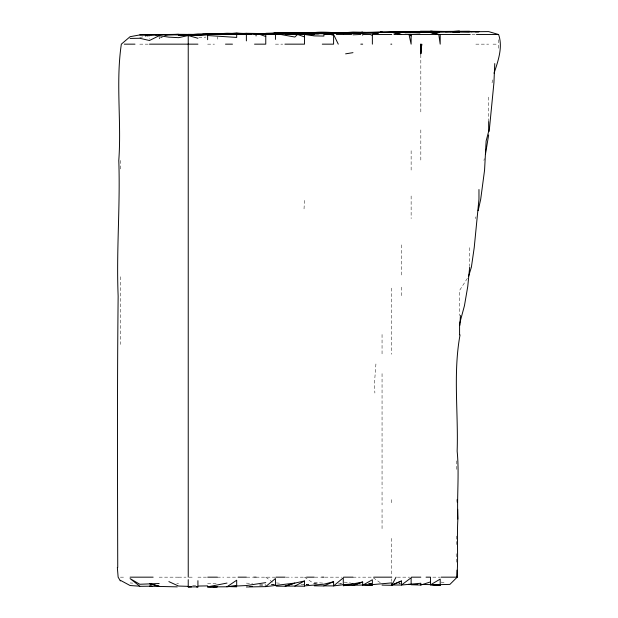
<?xml version="1.0" encoding="UTF-8"?>
<svg xmlns="http://www.w3.org/2000/svg" width="618" height="618" viewBox="0 0 618 618"><rect width="100%" height="100%" fill="white"/><g stroke="black" fill="none" stroke-linecap="round" stroke-linejoin="round"><path stroke-width="0.46" stroke-dasharray="3.09 2.32" d="M456.215 544.566L456.563 535.76M375.929 363.963L374.454 383.345L374.879 393.033M304.033 208.899L304.527 199.243M492.036 82.92L492.77 79.398M483.909 160.448L484.35 158.687M475.312 218.594L475.945 216.833M467.362 278.355L459.583 290.445L459.583 315.504M159.158 35.543L159.158 38.308L162.596 36.91M159.158 38.308L162.681 36.91M139.776 37.451L145.948 36.377M146.829 36.23L151.232 35.535M152.113 35.496L149.471 35.767L149.471 39.088M198.803 37.752L205.856 37.095M306.289 584.242L308.93 584.195M301.005 584.373L303.647 584.334L301.005 584.334M341.53 583.848L338.007 583.91L341.53 583.871M192.638 585.547L197.042 585.493M274.57 584.597L270.166 584.643L275.45 584.613M368.838 583.801L371.488 583.771M259.599 584.798L265.763 584.806M472.021 34.461L475.497 34.461M139.776 44.156L148.173 44.156M207.617 44.156L214.5 44.156M275.45 44.156L282.665 44.156M475.852 44.156L488.66 44.156M493.033 44.156L498.347 44.156M120.394 577.166L124.666 577.166M159.158 577.166L178.37 577.166M178.54 577.166L186.01 577.166M189.1 577.166L194.291 577.166M197.922 577.166L207.617 577.166M217.304 577.166L223.77 577.166M226.999 577.166L236.686 577.166M246.752 577.166L252.515 577.166M256.068 577.166L275.45 577.166M286.041 577.166L292.306 577.166M294.832 577.166L306.319 577.166M314.755 577.166L320.333 577.166M324.852 577.166L341.576 577.166M352.978 577.166L360.217 577.166M362.673 577.166L372.368 577.166L382.055 583.94M397.335 577.166L409.649 577.166M432.839 577.166L440.201 577.166M368.838 583.67L371.488 583.67M304.527 577.166L314.214 583.809L318.625 583.855M314.214 583.809L318.625 583.871M259.599 585.192L265.763 585.269M207.617 583.245L216.424 583.601M176.779 583.4L178.54 583.485M246.381 583.122L252.546 583.523M130.089 582.959L132.731 583.137M314.214 582.504L323.909 583.153M276.331 582.944L281.623 583.353M344.172 582.148L350.336 582.704M441.082 582.079L445.485 583.245M265.763 577.166L272.468 582.156M382.055 334.523L382.055 354.269M456.532 562.187L456.115 552.5M456.215 460.873L456.517 470.561M498.347 39.753L498.347 49.44M488.66 97.142L488.66 121.684M469.278 247.671L469.278 266.173M420.819 54.724L420.819 111.989M420.819 129.911L420.819 160.448M411.132 150.753L411.132 170.135M411.132 195.999L411.132 218.594M401.437 244.867L401.437 276.74M401.437 287.154L401.437 296.122M391.75 288.142L391.75 354.269M391.75 499.638L391.75 504.188M391.75 538.402L391.75 576.285M391.75 578.865L391.75 581.407M382.055 373.651L382.055 488.413M382.055 491.936L382.055 504.906M382.055 509.325L382.055 528.707M217.304 36.771L217.304 39.189M120.394 160.448L120.394 170.135M120.394 276.74L120.394 344.435M371.488 583.686L368.838 583.716L371.488 583.678M308.93 584.28L306.289 584.304L308.93 584.273M400.557 583.701L398.795 583.701L400.557 583.716M371.488 584.002L368.838 583.979L371.488 584.002"/><path stroke-width="0.93" d="M420.711 53.843L420.819 44.156L420.711 53.843L421.754 44.156L420.819 53.843M494.771 63.538L493.913 82.92L489.178 131.371M117.737 567.471C117.505 476.988 117.15 386.551 118.146 296.122C116.261 250.862 120.386 205.67 118.787 160.448C121.63 121.738 115.612 82.565 121.344 44.156L130.089 36.686L139.776 34.932L157.69 34.461M459.946 325.199L460.433 315.504M469.695 267.053L467.756 286.435L464.427 305.817L459.583 323.747L459.583 334.886M460.039 334.886C453.002 373.249 458.432 412.399 457.15 451.179C459.359 473.705 456.81 496.409 457.876 519.02C456.725 538.402 458.448 557.853 456.887 577.166M488.66 134.917L485.462 154.284M494.052 73.225C498.123 60.927 503.075 47.277 498.579 34.461L476.447 34.461M478.154 210.668L480.704 199.212L484.566 170.135L486.119 141.066L488.66 131.371L488.66 121.684M468.653 276.084L471.403 267.053L474.215 247.671L478.965 199.212L478.965 189.517M396.045 577.166L391.75 585.308L382.055 585.099M457.042 570.12L457.196 577.166L449.896 584.404L430.514 584.852L430.514 577.166L426.049 577.166M226.999 586.791L236.686 580.209L236.686 585.771L226.999 586.791L213.086 586.861M430.514 584.852L440.201 579.097L440.201 584.543L430.514 584.528L440.201 585.238M362.673 585.261L372.368 579.746L372.368 584.86L352.978 585.231L362.673 582.009L362.673 585.091M304.527 581.013L294.832 583.083L285.145 586.08L294.832 586.08L304.527 581.013L304.527 585.879L323.909 584.211L333.596 581.731L333.596 585.91L323.909 585.856L333.596 581.731M419.236 31.951L420.819 31.232L432.276 31.232M401.437 580.997L391.75 584.96L401.437 585.045L401.437 580.997L391.75 585.308L391.75 582.89L369.719 584.86M411.132 584.736L420.819 585.045L430.514 581.909M379.413 32.53L382.055 31.804L401.437 31.997L393.511 32.453M380.294 32.329L382.055 31.858L367.077 32.445M341.599 32.963L352.978 32.066L372.368 32.476L368.838 32.561M409.371 32.515L420.819 31.858L416.416 32.437M341.599 33.086L378.533 32.793L374.129 33.048M271.897 33.642L275.45 32.816L338.888 33.071M197.922 38.27L188.235 35.52L178.54 37.667L168.853 37.142L159.158 35.72L149.471 40.51L139.776 38.277L130.089 38.424M310.692 33.133C321.399 30.985 332.453 33.109 343.291 32.7L336.246 33.048M343.291 585.787L362.673 582.009L352.978 585.501L344.172 585.331M184.836 35.002L188.235 34.407L212.02 34.546M265.763 582.627L246.381 585.547L226.999 586.49L236.686 586.822M185.593 34.956L188.235 34.461L212.02 34.353L139.776 34.932M414.655 32.476L420.819 31.325M312.453 33.032L314.214 32.715L301.885 33.071M226.999 583.068L207.617 586.861L207.617 585.887L197.922 586.057L197.922 580.704M272.785 33.696L275.45 33.233L294.832 33.14L253.426 33.666L318.625 33.689L309.811 33.689M168.614 34.461L178.54 34.369L145.948 34.917M243.685 33.735L246.381 33.302L271.047 33.689M283.384 33.063L304.527 32.97M345.609 53.843L352.978 52.654M246.381 586.969L265.763 586.621L294.832 583.083L285.145 586.227L276.331 586.158M155.636 34.963L159.158 34.5L197.922 35.095L207.617 34.716L191.758 35.048M343.291 584.721L333.596 585.91L343.291 577.83L343.291 584.721L352.978 583.825M164.45 34.956L168.853 34.461M145.068 34.94L149.471 34.508M193.225 34.461L197.922 34.005L221.128 34.314M165.33 34.956L178.54 34.33L193.148 34.461M411.132 584.134L401.437 585.045L411.132 577.791L411.132 584.134L420.819 583.245L420.819 585.045M229.641 33.72L236.686 33.071L246.381 33.635L214.662 34.299M392.631 32.476L401.437 31.727L439.321 32.082L391.75 31.881L438.44 32.012L404.96 32.754M231.402 33.658L241.978 33.65M210.259 34.284L226.999 33.248L245.5 33.72M207.424 34.461L226.999 34.268M188.235 587.054L191.603 586.861M202.063 34.284L219.946 34.299M261.916 34.276L273.689 34.291M385.578 32.46L401.437 32.113L419.939 33.001M259.599 34.307L275.45 33.936M178.54 34.515L197.922 34.801L217.304 34.06M202.982 34.284L217.304 34.307M411.132 32.198L459.583 31.649L430.514 32.012L439.321 32.066M180.302 34.909L212.02 34.407M223.477 34.299L226.999 34.229L221.715 34.291L236.686 33.704L243.886 34.461L242.086 34.376M337.127 33.048L343.291 32.816L330.074 32.986L352.978 33.117L345.933 33.341M387.339 32.46L391.75 32.298L401.437 34.461L470.19 34.461M452.538 31.827L469.278 31.819L440.201 31.464L469.278 31.232L471.92 31.757M258.718 34.299L273.218 34.461L265.763 34.029L275.45 33.998M211.024 34.461L188.235 34.809M222.596 34.291L226.999 34.152L221.715 34.299M355.628 33.063L391.75 32.236L401.437 34.461M207.617 34.384L204.906 34.461L217.304 34.199L178.54 34.863L197.922 34.6M265.763 34.137L256.068 34.098L294.832 33.696L314.214 34.639L302.14 34.461M246.381 33.341L236.686 33.611L246.381 33.635M308.93 33.696L319.506 33.689M445.485 31.819L459.583 31.201L449.896 31.611L478.965 31.734L475.443 31.835M207.617 34.438L217.304 34.191M209.51 586.861L217.304 586.66L207.617 586.861L217.304 586.861M345.933 33.086L362.673 32.831L345.933 33.241L352.978 33.117M352.978 32.816L378.533 32.7M430.514 32.19L420.819 32.314L438.44 31.966M300.124 33.897L287.787 33.905M151.232 586.181L139.776 586.327M230.522 34.299L245.5 33.967L236.686 34.067L240.286 34.299M152.113 586.165L149.471 586.212L177.281 586.861M195.226 34.461L207.617 34.554M314.214 33.581L333.596 33.913L328.312 33.859M256.068 34.052L265.763 33.936L246.381 33.951M469.278 31.781L488.66 31.595L498.347 34.461M159.158 583.508L139.776 584.265L130.089 578.61L139.776 586.181L130.089 585.532L120.394 580.31L120.394 580.982L118.138 577.166L117.35 567.471M404.96 32.538L411.132 32.607L404.96 32.476M420.819 32.437L430.514 32.399L438.78 34.461L440.201 44.156L440.201 34.461M343.291 33.04L314.214 33.086L330.074 33.125M327.432 33.171L305.408 33.248M411.132 584.481L417.297 584.473M251.472 34.461L246.381 34.461L246.381 40.888M336.277 34.461L343.291 34.461M343.5 34.461L351.712 34.461M360.835 34.461L352.978 34.817M391.75 34.461L372.368 34.461L372.368 44.156M393.983 34.461L400.394 34.461M124.288 44.156L134.994 44.156M149.471 44.156L197.922 44.156M225.5 44.156L232.476 44.156M254.531 44.156L265.763 44.156L265.763 34.461M284.913 44.156L304.527 44.156L304.527 34.585M322.287 44.156L333.596 44.156L333.596 34.461L338.27 44.156M360.796 44.156L362.673 44.156M390.831 44.156L391.75 44.156M130.089 577.166L153.14 577.166M207.741 577.166L217.304 577.166M238.077 577.166L246.381 577.166M253.619 577.166L256.068 577.166M276.022 577.166L285.145 577.166M306.598 577.166L314.214 577.166M321.553 577.166L323.909 577.166M343.6 577.166L352.978 577.166M373.712 577.166L391.75 577.166M411.441 577.166L420.819 577.166M441.167 577.166L457.196 577.166M197.922 586.861L188.235 586.861L188.235 579.638M331.835 33.133L338.007 33.187L333.596 33.133M302.766 33.179L285.145 32.901M430.514 31.17L459.583 31.773L449.896 31.456L458.703 31.827M372.368 32.824L378.533 32.854M285.145 34.106L294.832 34.214M197.922 34.747L159.228 34.461M294.832 586.08L304.527 586.212M420.819 584.466L430.514 584.613M246.381 33.758L256.068 33.92M314.214 585.802L323.909 585.957M294.832 33.642L300.124 33.735M149.471 34.585L159.158 34.716M333.596 33.055L338.007 33.171M188.235 586.358L178.54 586.049L168.853 581.6M304.527 34.376L294.832 33.998L304.527 34.461L314.214 35.883L323.909 36.068L323.909 34.461L330.607 34.461L333.596 35.357M364.435 584.952L372.368 585.393M430.514 584.643L440.201 585.207L430.514 584.528M408.483 584.327L410.252 584.427M249.904 586.374L252.546 586.582M196.454 586.861L197.922 587.038M430.514 32.63L438.78 34.461M265.763 36.501L259.985 34.461L256.068 34.461L256.068 35.983M304.527 36.925L297.598 34.461L294.832 37.034L280.595 34.461L275.45 34.461L275.45 39.428M372.368 35.404L370.252 34.461L362.673 34.461L362.673 35.226M411.132 35.875L408.992 34.461L411.132 44.156L411.132 34.461M457.111 499.638L457.274 502.279M457.699 509.325L457.729 519.02M275.45 585.71L275.45 578.556L265.763 586.513M236.686 34.461L236.686 37.428L207.617 35.527L207.617 39.699M188.235 35.52L188.235 577.166M362.673 32.236L360.912 32.437L362.673 32.267M236.686 33.287L226.999 33.635L241.978 33.689L236.686 33.287M333.596 33.573L328.312 33.704L333.596 33.573M275.45 33.233L265.763 33.38L275.45 33.264M176.593 34.461L159.158 34.5L176.593 34.461M323.909 33.117L314.214 33.21L323.909 33.125M184.712 34.909L178.54 34.762L184.712 34.909M159.158 586.258L149.471 583.608L159.158 586.266"/></g></svg>
